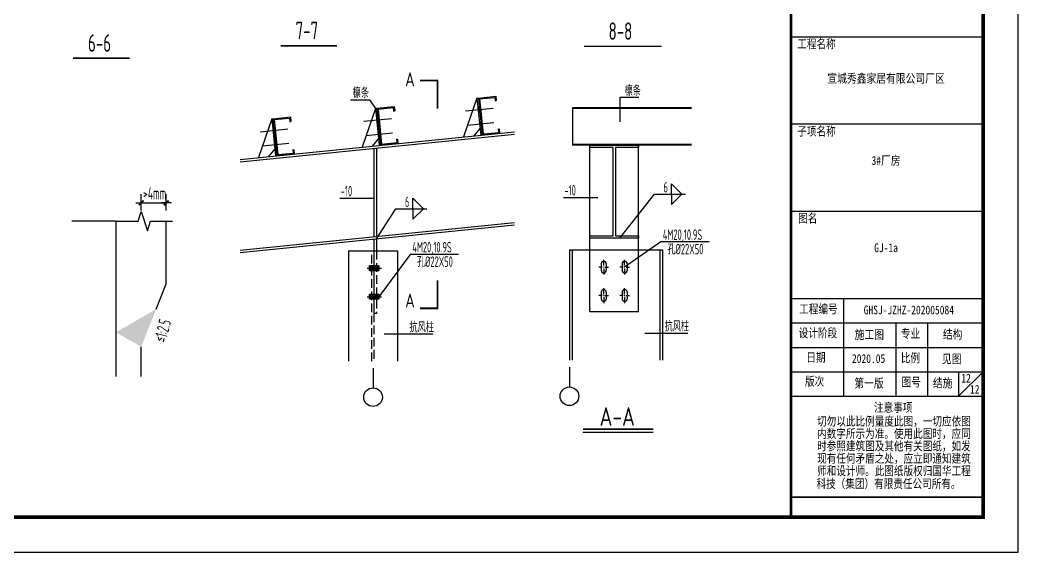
# Model space of a CAD drawing. Extents: x 9834882 to 10005569, y 1691670 to 2510806.
# Drawn here: x 9939842 to 9968419, y 1691670 to 1706913 of the extents above; entities that cross this region are included whole.
import ezdxf
from ezdxf.enums import TextEntityAlignment as Align

# ---------------------------------------------------------------- set-up
doc = ezdxf.new("R2010")
doc.units = 0
doc.header["$LTSCALE"] = 1000
doc.header["$MEASUREMENT"] = 0
doc.linetypes.add('30', pattern=[0])
doc.linetypes.add('CABLIN', pattern=[0.35, 0.25, -0.1])
doc.layers.get('0').update_dxf_attribs({"linetype": 'CONTINUOUS'})
for name, color, linetype in [('10', 7, 'CONTINUOUS'), ('AXIS', 3, 'CONTINUOUS'), ('BOLT', 3, 'CONTINUOUS'), ('DIM', 3, 'CONTINUOUS'), ('DIM_SYMB', 3, 'CONTINUOUS'), ('killer_tk0.0000', 1, 'CONTINUOUS'), ('killer_tk3.0000', 1, 'CONTINUOUS'), ('PP-PM-TK', 7, 'CONTINUOUS'), ('PUB_DIM', 3, 'CONTINUOUS'), ('PUB_TEXT', 7, 'CONTINUOUS'), ('PUB_TITLE', 4, 'CONTINUOUS'), ('一般文字', 6, 'CONTINUOUS'), ('墙线__粗线', 7, 'CONTINUOUS'), ('螺栓孔标注', 6, 'CONTINUOUS')]:
    doc.layers.add(name, color=color, linetype=linetype)
doc.styles.add('_HZTXT', font='atssdeng.shx', dxfattribs={"width": 0.8, "bigfont": 'atssdchn.shx'})
doc.styles.add('hztxt', font='atssdeng.shx', dxfattribs={"width": 0.7, "height": 10, "bigfont": 'atssdchn.shx'})
doc.styles.add('TQ', font='txt.shx', dxfattribs={"width": 0.8, "bigfont": 'hztxt.shx'})
doc.styles.add('TSSD_REIN', font='atssdeng.shx', dxfattribs={"width": 0.7, "bigfont": 'atssdchn.shx'})
doc.styles.add('仿宋', font='', dxfattribs={"width": 0.8})
doc.styles.get('仿宋').set_extended_font_data('SimSun')

# ---------------------------------------------------------------- blocks, each defined once
blk = doc.blocks.new('_DIMX')
blk.add_line((-150, 0), (150, 0))
at = {"const_width": 50}
blk.add_lwpolyline([(-70, -70), (70, 70)], dxfattribs=at)
blk = doc.blocks.new('A2 TK 2019')
at = {"layer": 'PP-PM-TK', "color": 4}
for p, q in [((7035935, 1988948), (7041435, 1988948)), ((7035935, 1986448), (7041435, 1986448)), ((7035935, 1983948), (7041435, 1983948)), ((7035935, 1981448), (7041435, 1981448)), ((7037435, 1981448), (7037435, 1978648)), ((7035935, 1980748), (7041435, 1980748)), ((7038935, 1980748), (7038935, 1978648)), ((7039840, 1980748), (7039840, 1978648)), ((7035935, 1980048), (7041435, 1980048)), ((7035935, 1979348), (7041435, 1979348)), ((7041435, 1979348), (7040735, 1978648)), ((7040735, 1979348), (7040735, 1978648))]:
    blk.add_line(p, q, dxfattribs=at)
at = {"layer": 'PP-PM-TK', "color": 4, "const_width": 70}
blk.add_lwpolyline([(7035935, 2015184), (7041435, 2015184), (7041435, 1975184), (7035935, 1975184)], close=True, dxfattribs=at)
at = {"layer": 'PP-PM-TK', "color": 4, "const_width": 40}
for points in [[(7035935, 1978648), (7041435, 1978648)], [(7035935, 1975756), (7041435, 1975756)]]:
    blk.add_lwpolyline(points, dxfattribs=at)
at = {"layer": 'PUB_TEXT', "color": 2, "style": 'TQ'}
for s, p in [('工程名称', (7036114, 1988590)), ('子项名称', (7036114, 1986089)), ('图名', (7036138, 1983596)), ('工程编号', (7036169, 1980997)), ('设计阶段', (7036156, 1980311)), ('专业', (7039080, 1980294)), ('日期', (7036374, 1979611)), ('比例', (7039080, 1979594)), ('版次', (7036335, 1978925)), ('图号', (7039103, 1978902)), ('注意事项', (7038312, 1978175)), ('切勿以此比例量度此图，一切应依图', (7036682, 1977780)), ('内数字所示为准。使用此图时，应同', (7036682, 1977426)), ('时参照建筑图及其他有关图纸，如发', (7036682, 1977071)), ('现有任何矛盾之处，应立即通知建筑', (7036682, 1976716)), ('师和设计师。此图纸版权归国华工程', (7036682, 1976361)), ('科技（集团）有限责任公司所有。', (7036664, 1975992))]:
    blk.add_text(s, height=250, dxfattribs=at).set_placement(p)
at = {"layer": 'PUB_TITLE', "color": 0, "style": '仿宋', "width": 0.8}
for s, p in [('宣城秀鑫家居有限公司厂区', (7038656, 1987626)), ('3#厂房', (7038656, 1985275))]:
    blk.add_text(s, height=250, dxfattribs=at).set_placement(p, align=Align.CENTER)
for s, p in [('GHSJ-JZHZ-202005084', (7038016, 1980994)), ('施工图', (7037757, 1980289)), ('结构', (7040282, 1980294)), ('2020.05', (7037680, 1979601)), ('见图', (7040256, 1979591)), ('第一版', (7037748, 1978895)), ('结施', (7039998, 1978901)), ('12', (7041059, 1978720))]:
    blk.add_text(s, height=250, dxfattribs=at).set_placement(p)

msp = doc.modelspace()

# ---------------------------------------------------------------- hatches: boundary and pattern name
at = {"layer": 'killer_tk0.0000'}
for points in [[(9949850.8, 1699874.3), (9950118.8, 1699874.3), (9950118.8, 1699727.7), (9949850.8, 1699727.7)], [(9949850.8, 1699057.5), (9950118.8, 1699057.5), (9950118.8, 1698910.8), (9949850.8, 1698910.8)]]:
    msp.add_hatch(color=256, dxfattribs=at).paths.add_polyline_path(points)

# ---------------------------------------------------------------- linework, layer by layer
at = {"layer": '10', "ltscale": 0.1, "const_width": 45}
for points in [[(9947302.3, 1706175.1), (9948922.3, 1706175.1)], [(9955992.5, 1706158.1), (9958216.3, 1706158.1)], [(9941358.4, 1705816.1), (9942978.4, 1705816.1)]]:
    msp.add_lwpolyline(points, dxfattribs=at)
at = {"layer": 'AXIS'}
for p, q in [((9956555.3, 1699875.3, -200), (9956555.3, 1700045.7, -200)), ((9957155.4, 1699875.3, -200), (9957155.4, 1700045.7, -200)), ((9956514.7, 1699834.6, -200), (9956420.5, 1699834.6, -200)), ((9956562.1, 1699834.6, -200), (9956548.6, 1699834.6, -200)), ((9956555.3, 1699841.4, -200), (9956555.3, 1699827.8, -200)), ((9956555.3, 1699794, -200), (9956555.3, 1699620.2, -200)), ((9956596, 1699834.6, -200), (9956690.2, 1699834.6, -200)), ((9957114.8, 1699834.6, -200), (9957020.6, 1699834.6, -200)), ((9957162.2, 1699834.6, -200), (9957148.7, 1699834.6, -200)), ((9957155.4, 1699841.4, -200), (9957155.4, 1699827.8, -200)), ((9957155.4, 1699794, -200), (9957155.4, 1699620.2, -200)), ((9957196.1, 1699834.6, -200), (9957290.3, 1699834.6, -200)), ((9956555.3, 1699058.4, -200), (9956555.3, 1699228.9, -200)), ((9957155.4, 1699058.4, -200), (9957155.4, 1699228.9, -200)), ((9956514.7, 1699017.7, -200), (9956420.5, 1699017.7, -200)), ((9956562.1, 1699017.7, -200), (9956548.6, 1699017.7, -200)), ((9956555.3, 1699024.5, -200), (9956555.3, 1699011, -200)), ((9956555.3, 1698977.1, -200), (9956555.3, 1698803.3, -200)), ((9956596, 1699017.7, -200), (9956690.2, 1699017.7, -200)), ((9957114.8, 1699017.7, -200), (9957020.6, 1699017.7, -200)), ((9957162.2, 1699017.7, -200), (9957148.7, 1699017.7, -200)), ((9957155.4, 1699024.5, -200), (9957155.4, 1699011, -200)), ((9957155.4, 1698977.1, -200), (9957155.4, 1698803.3, -200)), ((9957196.1, 1699017.7, -200), (9957290.3, 1699017.7, -200))]:
    msp.add_line(p, q, dxfattribs=at)
at = {"layer": 'BOLT'}
for centre, start, end in [((9956555.3, 1699927.9, -200), 0, 180), ((9957155.4, 1699927.9, -200), 0, 180), ((9956555.3, 1699740.8, -200), 180, 0), ((9957155.4, 1699740.8, -200), 180, 0), ((9956555.3, 1699111, -200), 0, 180), ((9957155.4, 1699111, -200), 0, 180), ((9956555.3, 1698923.9, -200), 180, 0), ((9957155.4, 1698923.9, -200), 180, 0)]:
    msp.add_arc(centre, 73.2, start, end, dxfattribs=at)
at = {"layer": 'DIM'}
for p, q in [((9949951.3, 1696938, -200), (9949951.3, 1696374, -200)), ((9955573.9, 1696963.6, -200), (9955573.9, 1696399.6, -200))]:
    msp.add_line(p, q, dxfattribs=at)
for centre in [(9949951.3, 1696107.3, -200), (9955573.9, 1696132.9, -200)]:
    msp.add_circle(centre, 266.7, dxfattribs=at)
at = {"layer": 'DIM_SYMB'}
for p, q in [((9943222.2, 1701150.1, 1860), (9943312.2, 1701427.1, 1860)), ((9943312.2, 1701427.1, 1860), (9943491.8, 1700874.3, 1860)), ((9942592.2, 1701150.1, 1860), (9941324.1, 1701150.1, 1860)), ((9942592.2, 1701150.1, 1860), (9943222.2, 1701150.1, 1860)), ((9943491.8, 1700874.3, 1860), (9943582.2, 1701151.1, 1860)), ((9943582.2, 1701151.1, 1860), (9944212.2, 1701150.1, 1860))]:
    msp.add_line(p, q, dxfattribs=at)
at = {"layer": 'killer_tk0.0000', "color": 7}
for p, q in [((9952927.6, 1704673.1, -200), (9952544, 1703562, -200)), ((9952927.6, 1704673.1, -200), (9952967.4, 1704677.1, -200)), ((9952927.6, 1704673.1, -200), (9953034.8, 1703611.5, -200)), ((9952967.4, 1704677.1, -200), (9953464.9, 1704727.3, -200)), ((9952967.4, 1704677.1, -200), (9953074.6, 1703615.5, -200)), ((9953000.3, 1704650.3, -200), (9953438.1, 1704694.4, -200)), ((9953000.3, 1704650.3, -200), (9953101.4, 1703648.4, -200)), ((9953438.1, 1704694.4, -200), (9953447.8, 1704598.3, -200)), ((9953464.9, 1704727.3, -200), (9953477.6, 1704601.3, -200)), ((9950020.5, 1704379.7, -200), (9949636.8, 1703268.6, -200)), ((9950020.5, 1704379.7, -200), (9950060.3, 1704383.7, -200)), ((9950020.5, 1704379.7, -200), (9950127.6, 1703318.1, -200)), ((9950060.3, 1704383.7, -200), (9950557.8, 1704433.9, -200)), ((9950060.3, 1704383.7, -200), (9950167.4, 1703322.1, -200)), ((9950093.1, 1704356.8, -200), (9950530.9, 1704401, -200)), ((9950093.1, 1704356.8, -200), (9950194.3, 1703355, -200)), ((9950530.9, 1704401, -200), (9950540.6, 1704304.9, -200)), ((9950557.8, 1704433.9, -200), (9950570.5, 1704307.9, -200)), ((9953447.8, 1704598.3, -200), (9953477.6, 1704601.3, -200)), ((9947051.2, 1704080, -200), (9946667.6, 1702968.9, -200)), ((9947051.2, 1704080, -200), (9947091, 1704084, -200)), ((9947051.2, 1704080, -200), (9947158.4, 1703018.4, -200)), ((9947091, 1704084, -200), (9947588.5, 1704134.2, -200)), ((9947091, 1704084, -200), (9947198.2, 1703022.5, -200)), ((9947123.9, 1704057.2, -200), (9947561.7, 1704101.4, -200)), ((9947123.9, 1704057.2, -200), (9947225, 1703055.3, -200)), ((9947561.7, 1704101.4, -200), (9947571.4, 1704005.2, -200)), ((9947588.5, 1704134.2, -200), (9947601.2, 1704008.2, -200)), ((9950540.6, 1704304.9, -200), (9950570.5, 1704307.9, -200)), ((9947571.4, 1704005.2, -200), (9947601.2, 1704008.2, -200)), ((9953014.7, 1703810.5, -200), (9952835.8, 1703591.4, -200)), ((9953529.5, 1703788.7, -200), (9953559.3, 1703791.8, -200)), ((9953529.5, 1703788.7, -200), (9953539.2, 1703692.6, -200)), ((9953529.5, 1703788.7, -200), (9953539.2, 1703692.6, -200)), ((9953559.3, 1703791.8, -200), (9953572, 1703665.7, -200)), ((9946150.9, 1702916.8, -200), (9954001.9, 1703709.1, -200)), ((9946150.9, 1702849.8, -200), (9954001.9, 1703642.1, -200)), ((9950107.5, 1703517.1, -200), (9949928.6, 1703298, -200)), ((9950622.3, 1703495.3, -200), (9950652.2, 1703498.4, -200)), ((9950622.3, 1703495.3, -200), (9950632, 1703399.2, -200)), ((9950622.3, 1703495.3, -200), (9950632, 1703399.2, -200)), ((9950652.2, 1703498.4, -200), (9950664.9, 1703372.3, -200)), ((9953572, 1703665.7, -200), (9953074.6, 1703615.5, -200)), ((9953101.4, 1703648.4, -200), (9953539.2, 1703692.6, -200)), ((9947138.3, 1703217.4, -200), (9946959.4, 1702998.4, -200)), ((9947653.1, 1703195.7, -200), (9947682.9, 1703198.7, -200)), ((9947653.1, 1703195.7, -200), (9947662.8, 1703099.5, -200)), ((9947653.1, 1703195.7, -200), (9947662.8, 1703099.5, -200)), ((9947682.9, 1703198.7, -200), (9947695.6, 1703072.7, -200)), ((9950664.9, 1703372.3, -200), (9950167.4, 1703322.1, -200)), ((9950194.3, 1703355, -200), (9950632, 1703399.2, -200)), ((9947695.6, 1703072.7, -200), (9947198.2, 1703022.5, -200)), ((9947225, 1703055.3, -200), (9947662.8, 1703099.5, -200)), ((9946150.9, 1700317.3, -200), (9954001.9, 1701109.7, -200)), ((9946150.9, 1700250.3, -200), (9954001.9, 1701042.7, -200)), ((9949250.9, 1700300.5, -200), (9949250.9, 1697138, -200)), ((9949250.9, 1700300.5, -200), (9950651.6, 1700300.5, -200)), ((9950651.6, 1700300.5, -200), (9950651.6, 1697138, -200)), ((9955573.9, 1700326.2, -200), (9955573.9, 1697163.6, -200)), ((9955573.9, 1700326.2, -200), (9958240.5, 1700326.2, -200)), ((9955649.9, 1700326.2, -200), (9955649.9, 1697163.6, -200)), ((9958164.5, 1700326.2, -200), (9958164.5, 1697163.6, -200)), ((9958240.5, 1700326.2, -200), (9958240.5, 1697163.6, -200))]:
    msp.add_line(p, q, dxfattribs=at)
at = {"layer": 'killer_tk0.0000'}
for p, q in [((9952595.8, 1704305.6, -200), (9953391.4, 1704385.9, -200)), ((9949688.7, 1704012.2, -200), (9950484.2, 1704092.5, -200)), ((9946719.4, 1703712.5, -200), (9947515, 1703792.8, -200)), ((9952653.2, 1703896.4, -200), (9953413.1, 1703973, -200)), ((9949746, 1703603, -200), (9950505.9, 1703679.6, -200)), ((9946776.8, 1703303.3, -200), (9947536.7, 1703380, -200)), ((9949786.2, 1699801, -200), (9950196.6, 1699801, -200)), ((9949786.2, 1698984.1, -200), (9950196.6, 1698984.1, -200))]:
    msp.add_line(p, q, dxfattribs=at)
at = {"layer": 'killer_tk0.0000', "color": 3}
for p, q in [((9955659, 1704392.9, -200), (9955659, 1703325.9, -200)), ((9959071, 1704392.9, -200), (9955659, 1704392.9, -200)), ((9959071, 1704373.9, -200), (9955659, 1704373.9, -200)), ((9959071, 1703344.9, -200), (9955659, 1703344.9, -200)), ((9959071, 1703325.9, -200), (9955659, 1703325.9, -200))]:
    msp.add_line(p, q, dxfattribs=at)
at = {"layer": 'killer_tk0.0000', "color": 7, "elevation": -200}
for points in [[(9949984.8, 1700704.3), (9949984.8, 1703236.7)], [(9950051.8, 1703243.4), (9950051.8, 1700711)], [(9956155.1, 1700726.2), (9956821.9, 1700726.2), (9956821.9, 1703259.2), (9956155.1, 1703259.2), (9956155.1, 1703325.9), (9957555.7, 1703325.9), (9957555.7, 1703259.2), (9956888.9, 1703259.2), (9956888.9, 1700726.2), (9957555.7, 1700726.2), (9957555.7, 1700659.5), (9956155.1, 1700659.5), (9956155.1, 1700726.2)], [(9949984.8, 1700300.5), (9949984.8, 1700637.3)], [(9950051.8, 1700644), (9950051.8, 1700300.5)]]:
    msp.add_lwpolyline(points, dxfattribs=at)
at = {"layer": 'killer_tk0.0000', "linetype": 'CABLIN', "elevation": -200}
for points in [[(9949917.8, 1697138), (9949917.8, 1700300.5)], [(9950051.8, 1700300.5), (9950051.8, 1698507.2), (9949984.8, 1698507.2), (9949984.8, 1700300.5)], [(9949984.8, 1697208.7), (9949984.8, 1700300.5)]]:
    msp.add_lwpolyline(points, dxfattribs=at)
at = {"layer": 'killer_tk0.0000', "elevation": -200}
for points in [[(9949850.8, 1699874.3), (9950118.8, 1699874.3), (9950118.8, 1699727.7), (9949850.8, 1699727.7)], [(9949850.8, 1699057.5), (9950118.8, 1699057.5), (9950118.8, 1698910.8), (9949850.8, 1698910.8)]]:
    msp.add_lwpolyline(points, close=True, dxfattribs=at)
at = {"layer": 'killer_tk0.0000'}
for points in [[(9952953, 1704422, -200), (9953022.6, 1704429.1, -200), (9952969, 1704262.9, -200), (9953038.7, 1704269.9, -200)], [(9950045.8, 1704128.6, -200), (9950115.5, 1704135.7, -200), (9950061.9, 1703969.5, -200), (9950131.5, 1703976.5, -200)], [(9947076.6, 1703829, -200), (9947146.2, 1703836, -200), (9947092.6, 1703669.8, -200), (9947162.3, 1703676.8, -200)], [(9952994.4, 1704011.2, -200), (9953064.1, 1704018.2, -200), (9953010.5, 1703852, -200), (9953080.1, 1703859, -200)], [(9950087.3, 1703717.8, -200), (9950156.9, 1703724.8, -200), (9950103.3, 1703558.6, -200), (9950173, 1703565.6, -200)], [(9947118, 1703418.1, -200), (9947187.7, 1703425.2, -200), (9947134.1, 1703258.9, -200), (9947203.7, 1703266, -200)]]:
    msp.add_solid(points, dxfattribs=at)
at = {"layer": 'killer_tk3.0000', "color": 3, "linetype": '30', "ltscale": 0.02}
for p, q in [((9956155.1, 1698557.8, -200), (9956155.1, 1703325.9, -200)), ((9957555.7, 1698557.8, -200), (9957555.7, 1703325.9, -200)), ((9956482.2, 1699927.9, -200), (9956482.2, 1699740.8, -200)), ((9956628.5, 1699927.9, -200), (9956628.5, 1699740.8, -200)), ((9957082.3, 1699927.9, -200), (9957082.3, 1699740.8, -200)), ((9957228.6, 1699927.9, -200), (9957228.6, 1699740.8, -200)), ((9956482.2, 1699111, -200), (9956482.2, 1698923.9, -200)), ((9956628.5, 1699111, -200), (9956628.5, 1698923.9, -200)), ((9957082.3, 1699111, -200), (9957082.3, 1698923.9, -200)), ((9957228.6, 1699111, -200), (9957228.6, 1698923.9, -200)), ((9956155.1, 1698557.8, -200), (9957555.7, 1698557.8, -200))]:
    msp.add_line(p, q, dxfattribs=at)
at = {"layer": 'PUB_DIM'}
for p, q in [((9943311.7, 1701450.4), (9943311.7, 1701923.5)), ((9944031.7, 1701450.4), (9944031.7, 1701923.5)), ((9943310.7, 1701673.5), (9943309.7, 1701673.5)), ((9943311.7, 1701673.5), (9944031.7, 1701673.5)), ((9944032.7, 1701673.5), (9944033.7, 1701673.5))]:
    msp.add_line(p, q, dxfattribs=at)
at = {"layer": 'PUB_TITLE'}
msp.add_lwpolyline([(9894118.6, 1691669.9), (9968418.6, 1691669.9), (9968418.6, 1733669.9), (9894118.6, 1733669.9)], close=True, dxfattribs=at)
at = {"layer": 'PUB_TITLE', "const_width": 100}
msp.add_lwpolyline([(9896618.6, 1692669.9), (9967418.6, 1692669.9), (9967418.6, 1732669.9), (9896618.6, 1732669.9)], close=True, dxfattribs=at)
at = {"layer": '一般文字', "color": 2}
msp.add_line((9955960.9, 1695100.5, -200), (9957975.3, 1695100.5, -200), dxfattribs=at)
at = {"layer": '一般文字', "color": 6, "linetype": 'Continuous', "lineweight": -3, "const_width": 50, "elevation": -200}
for points in [[(9951295.8, 1705175.7), (9951795.8, 1705175.7), (9951795.8, 1704375.7)], [(9951795.8, 1699452), (9951795.8, 1698652), (9951295.8, 1698652)]]:
    msp.add_lwpolyline(points, dxfattribs=at)
at = {"layer": '一般文字', "color": 2, "const_width": 45, "elevation": -200}
msp.add_lwpolyline([(9955958, 1695188.8), (9957975.1, 1695188.8)], dxfattribs=at)
at = {"layer": '墙线__粗线', "color": 2, "elevation": 1860}
for points in [[(9942592.2, 1697965.8), (9942592.2, 1701150.1)], [(9944032.2, 1699350.1), (9944032.2, 1701150.1)], [(9943744.6, 1698631.2), (9944032.2, 1699350.1)], [(9942592.2, 1696697.8), (9942592.2, 1697965.8)], [(9943312.2, 1696697.8), (9943312.2, 1697550.1)]]:
    msp.add_lwpolyline(points, dxfattribs=at)
at = {"layer": '墙线__粗线'}
msp.add_solid([(9943312.2, 1697550.1, 1860), (9942592.2, 1697965.8, 1860), (9943744.6, 1698631.2, 1860)], dxfattribs=at)
at = {"layer": '螺栓孔标注', "color": 0}
for p, q in [((9958793.7, 1701922.3, -200), (9958493.7, 1702222.3, -200)), ((9958493.7, 1701922.3, -200), (9958493.7, 1702222.3, -200)), ((9948998.2, 1701803.9, -200), (9949984.8, 1701803.9, -200)), ((9951391.5, 1701504.6, -200), (9951091.5, 1701804.6, -200)), ((9951091.5, 1701504.6, -200), (9951091.5, 1701804.6, -200)), ((9955401.5, 1701829.5, -200), (9956388, 1701829.5, -200)), ((9958005.4, 1701922.3, -200), (9958893.7, 1701922.3, -200)), ((9958793.7, 1701922.3, -200), (9958493.7, 1701622.3, -200)), ((9958493.7, 1701922.3, -200), (9958493.7, 1701622.3, -200)), ((9950603.2, 1701504.6, -200), (9951491.5, 1701504.6, -200)), ((9951391.5, 1701504.6, -200), (9951091.5, 1701204.6, -200)), ((9951091.5, 1701504.6, -200), (9951091.5, 1701204.6, -200)), ((9958187.4, 1700558, -200), (9957155.4, 1699834.6, -200)), ((9959571.8, 1700558, -200), (9958187.4, 1700558, -200)), ((9951015.8, 1700198.8, -200), (9950118.8, 1698984.1, -200)), ((9952400.2, 1700198.8, -200), (9951015.8, 1700198.8, -200)), ((9951658.5, 1697909.8, -200), (9950274.1, 1697909.8, -200)), ((9958964.9, 1697935.4, -200), (9957733, 1697935.4, -200))]:
    msp.add_line(p, q, dxfattribs=at)
at = {"layer": '螺栓孔标注', "color": 0, "elevation": -200}
for points in [[(9949301.1, 1704625.5), (9949853.4, 1704625.5), (9950020.5, 1704379.7)], [(9957565.5, 1704688), (9957013.2, 1704688), (9957013.2, 1703999.3)], [(9957021.3, 1700659.5), (9958005.4, 1701922.3)], [(9950051.8, 1700644), (9950603.2, 1701504.6)]]:
    msp.add_lwpolyline(points, dxfattribs=at)

# ---------------------------------------------------------------- block references
msp.add_blockref('A2 TK 2019', (2925983.4, -282513.9))
at = {"layer": 'PUB_DIM'}
msp.add_blockref('_DIMX', (9943311.7, 1701673.5), dxfattribs=at)
at = {"layer": 'PUB_DIM', "rotation": 180}
msp.add_blockref('_DIMX', (9944031.7, 1701673.5), dxfattribs=at)

# ---------------------------------------------------------------- texts
at = {"layer": '10', "ltscale": 0.1, "style": 'TSSD_REIN', "width": 0.65}
for s, p in [('7-7', (9947734.3, 1706360.6)), ('8-8', (9956694.5, 1706343.6)), ('6-6', (9941790.4, 1706001.6))]:
    msp.add_text(s, height=500, dxfattribs=at).set_placement(p)
at = {"layer": 'PUB_TITLE', "color": 6, "style": '仿宋', "width": 0.8}
msp.add_text('GJ-1a', height=250, dxfattribs=at).set_placement((9964639.5, 1700261.3), align=Align.CENTER)
msp.add_text('12', height=250, dxfattribs=at).set_placement((9966794.4, 1696525.9))
at = {"layer": '一般文字', "color": 6, "linetype": 'Continuous', "lineweight": -3, "style": 'hztxt', "width": 0.8}
for p in [(9951145.8, 1704894, -200), (9951145.8, 1698554.9, -200)]:
    msp.add_text('A', height=400, dxfattribs=at).set_placement(p, align=Align.BOTTOM_RIGHT)
at = {"layer": '一般文字', "color": 2, "style": '_HZTXT', "width": 0.8}
msp.add_text('A-A', height=533.33, dxfattribs=at).set_placement((9956437.6, 1695285.6, -200))
at = {"layer": '螺栓孔标注', "color": 0, "style": '_HZTXT', "width": 0.6}
for s, p in [('檩条', (9949367.8, 1704679.6, -200)), ('檩条', (9957154.8, 1704742.1, -200)), ('-10', (9949027.7, 1701858, -200)), ('-10', (9955431, 1701883.6, -200)), ('4M20,10.9S', (9958247.5, 1700612.1, -200)), ('4M20,10.9S', (9958247.5, 1700612.1, -200)), ('4M20,10.9S', (9951075.9, 1700252.9, -200)), ('4M20,10.9S', (9951075.9, 1700252.9, -200)), ('孔%%C22X50', (9958378.8, 1700198.4, -200)), ('孔%%C22X50', (9951207.2, 1699839.2, -200)), ('抗风柱', (9950992.9, 1697963.9, -200)), ('抗风柱', (9958299.3, 1697989.5, -200))]:
    msp.add_text(s, height=300, dxfattribs=at).set_placement(p)
at = {"layer": '螺栓孔标注', "style": 'TSSD_REIN', "width": 0.6}
msp.add_text('>4mm', height=350, dxfattribs=at).set_placement((9943365.8, 1701772.8))
at = {"layer": '螺栓孔标注', "color": 0, "style": '_HZTXT', "width": 0.6}
for p in [(9958393.7, 1701972.3, -200), (9950991.5, 1701554.6, -200)]:
    msp.add_text('6', height=300, dxfattribs=at).set_placement(p, align=Align.RIGHT)
at = {"layer": '螺栓孔标注', "style": 'TSSD_REIN', "width": 0.6}
msp.add_text('≤1:2.5', height=350, rotation=75, dxfattribs=at).set_placement((9944009.3, 1697658.7, 1860))

doc.saveas('drawing.dxf')
